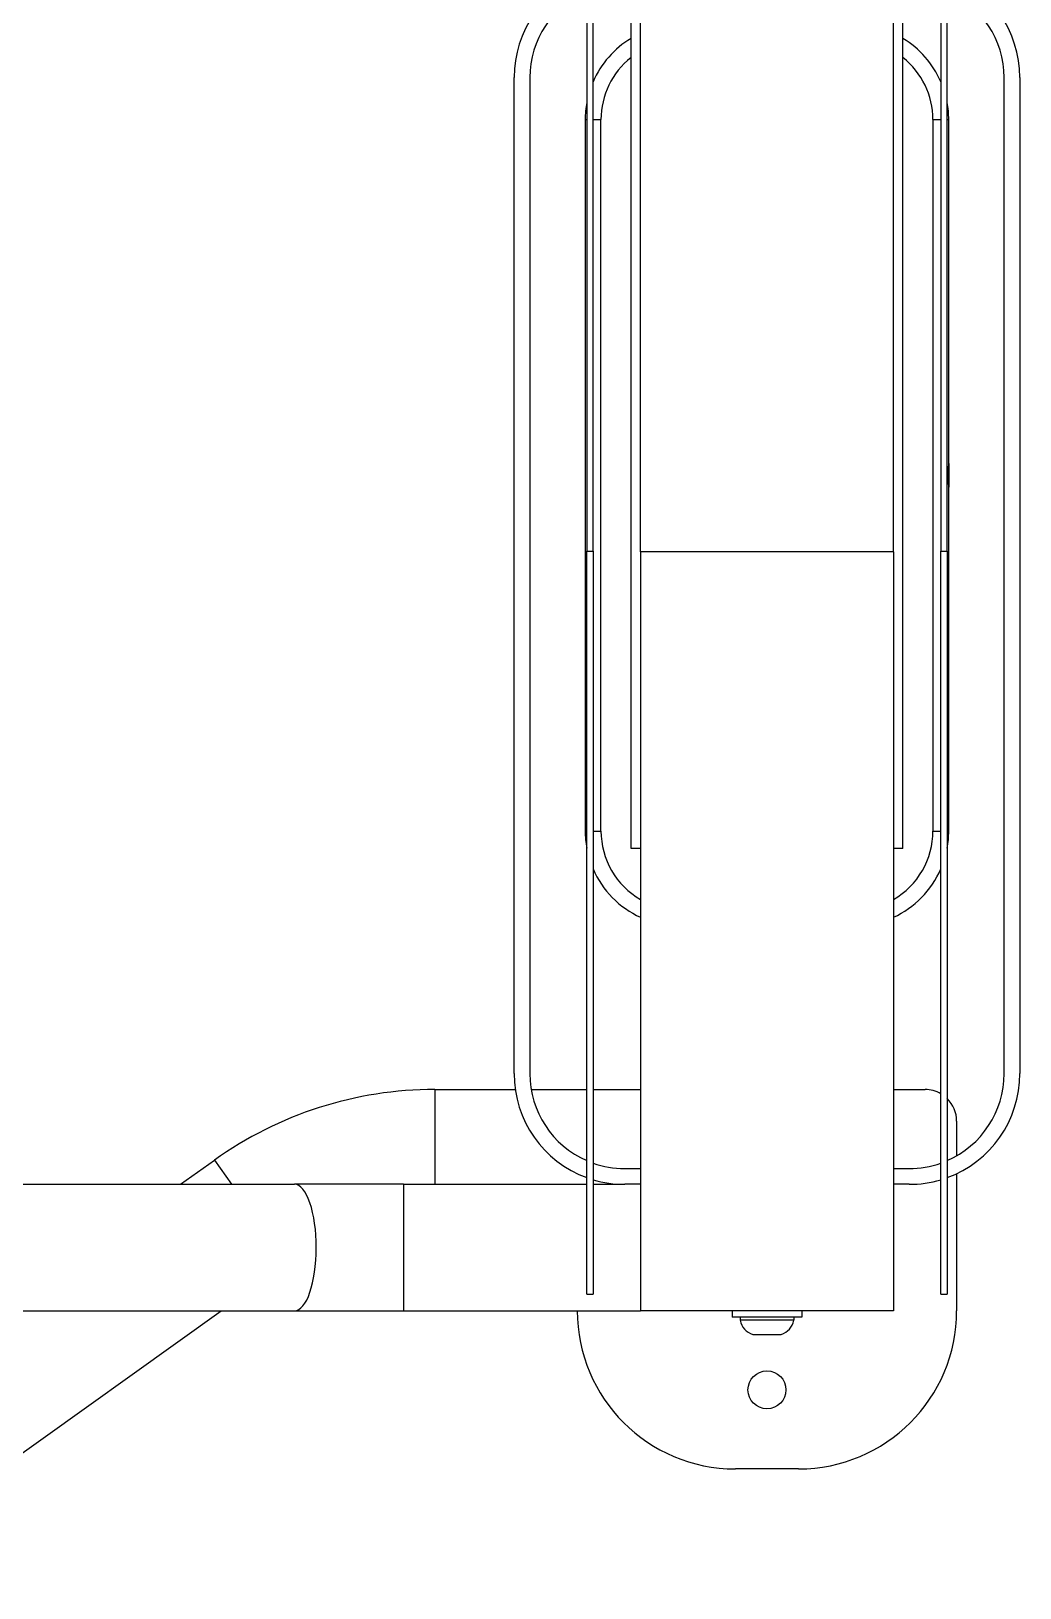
# Model space of a CAD drawing. Header units: millimetres. Extents: x -112665 to -16847, y 30630 to 100849.
# Drawn here: x -89581 to -89206, y 39471 to 40062 of the extents above; entities that cross this region are included whole.
import ezdxf

# ---------------------------------------------------------------- set-up
doc = ezdxf.new("R2010")
doc.units = ezdxf.units.MM
doc.layers.add('equipments', color=36, linetype='Continuous')
doc.layers.add('furniture', color=26, linetype='Continuous')

# ---------------------------------------------------------------- blocks, each defined once
blk = doc.blocks.new('Fit14')
at = {"layer": 'equipments'}
for p, q in [((555.6, 910.28), (555.6, 624.27)), ((558, 624.27), (558, 910.28)), ((572.4, 511.47), (572.4, 912.94)), ((576, 623.99), (576, 912.94)), ((672, 623.99), (672, 912.94)), ((675.6, 511.47), (675.6, 912.94)), ((690, 910.28), (690, 624.27)), ((692.4, 624.27), (692.4, 910.28)), ((528, 425.99), (528, 803.99)), ((534, 803.99), (534, 425.99)), ((714, 425.99), (714, 803.99)), ((720, 803.99), (720, 425.99)), ((555, 788.07), (555, 518.07)), ((555, 788.07), (555.6, 788.07)), ((558, 788.07), (561, 788.07)), ((561, 518.07), (561, 788.07)), ((687, 788.07), (687, 518.07)), ((687, 788.07), (690, 788.07)), ((692.4, 788.07), (693, 788.07)), ((693, 657.57), (693, 788.07)), ((693, 657.57), (693, 648.57)), ((693, 518.07), (693, 648.57)), ((555.6, 342.27), (555.6, 624.27)), ((555.6, 624.27), (558, 624.27)), ((558, 624.27), (558, 342.27)), ((672, 623.99), (576, 623.99)), ((576, 623.99), (576, 335.99)), ((672, 623.99), (672, 335.99)), ((690, 342.27), (690, 624.27)), ((690, 624.27), (692.4, 624.27)), ((692.4, 624.27), (692.4, 342.27)), ((555, 518.07), (555.6, 518.07)), ((558, 518.07), (561, 518.07)), ((687, 518.07), (690, 518.07)), ((692.4, 518.07), (693, 518.07)), ((576, 511.47), (572.4, 511.47)), ((675.6, 511.47), (672, 511.47)), ((498, 419.99), (498, 383.99)), ((498, 419.99), (528.43, 419.99)), ((534.5, 419.99), (555.6, 419.99)), ((558, 419.99), (576, 419.99)), ((672, 419.99), (684, 419.99)), ((696, 407.99), (696, 394.81)), ((401.46, 383.99), (414.27, 393.14)), ((414.27, 393.14), (420.81, 383.99)), ((570, 389.99), (576, 389.99)), ((672, 389.99), (678, 389.99)), ((696, 388.04), (696, 335.99)), ((239.32, 383.99), (444.68, 383.99)), ((486, 383.99), (444.68, 383.99)), ((486, 383.99), (486, 359.99)), ((486, 383.99), (555.6, 383.99)), ((558, 383.99), (570, 383.99)), ((576, 383.99), (570, 383.99)), ((678, 383.99), (672, 383.99)), ((486, 359.99), (486, 335.99)), ((555.6, 342.27), (558, 342.27)), ((690, 342.27), (692.4, 342.27)), ((239.32, 335.99), (444.68, 335.99)), ((269.73, 230.84), (416.85, 335.99)), ((444.68, 335.99), (486, 335.99)), ((486, 335.99), (576, 335.99)), ((672, 335.99), (576, 335.99)), ((610.8, 335.99), (610.8, 333.59)), ((624, 333.59), (610.8, 333.59)), ((613.8, 333.59), (613.8, 332.39)), ((634.2, 332.39), (613.8, 332.39)), ((637.2, 333.59), (624, 333.59)), ((634.2, 333.59), (634.2, 332.39)), ((637.2, 335.99), (637.2, 333.59)), ((618.6, 326.99), (629.4, 326.99)), ((636, 275.99), (612, 275.99))]:
    blk.add_line(p, q, dxfattribs=at)
blk.add_circle((624, 305.99), 7.2, dxfattribs=at)
for centre, radius, start, end in [((570, 803.99), 42, 110.05105, 180), ((678, 803.99), 42, 0, 69.94896), ((570, 803.99), 36, 113.57818, 180), ((678, 803.99), 36, 0, 66.42183), ((591, 788.07), 36, 121.10893, 156.44354), ((657, 788.07), 36, 23.55647, 58.89108), ((591, 788.07), 30, 128.31614, 180), ((657, 788.07), 30, 0, 51.68387), ((591, 788.07), 36, 169.52469, 180), ((657, 788.07), 36, 0, 10.47532), ((591, 518.07), 36, 180, 190.47532), ((591, 518.07), 30, 180, 240), ((657, 518.07), 30, 300, 0), ((657, 518.07), 36, 349.52469, 0), ((591, 518.07), 36, 203.55647, 245.37569), ((657, 518.07), 36, 294.62432, 336.44354), ((570, 425.99), 42, 180, 249.94896), ((570, 425.99), 36, 180, 246.42183), ((678, 425.99), 42, 290.05105, 0), ((678, 425.99), 36, 293.57818, 0), ((498, 275.99), 144, 90, 125.55521), ((684, 407.99), 12, 60, 90), ((684, 407.99), 12, 0, 45.573), ((570, 425.99), 36, 250.52878, 270), ((678, 425.99), 36, 270, 289.47122), ((570, 425.99), 42, 253.39845, 270), ((678, 425.99), 42, 270, 286.60155), ((612, 335.99), 60, 180, 270), ((620.85, 333.83), 7.2, 191.51882, 251.74827), ((627.14, 333.83), 7.2, 288.25174, 348.48119), ((636, 335.99), 60, 270, 0)]:
    blk.add_arc(centre, radius, start, end, dxfattribs=at)
for start_param, end_param in [(1.570796, 3.141593), (0, 1.570796)]:
    blk.add_ellipse((444.68, 359.99), major_axis=(0, -24), ratio=0.344354, start_param=start_param, end_param=end_param, dxfattribs=at)
blk.add_open_spline([(693, 648.57), (693, 648.61), (693, 648.66), (692.99, 649.13), (692.97, 649.58), (692.91, 650.54), (692.87, 651.04), (692.82, 652.06), (692.81, 652.57), (692.81, 653.56), (692.82, 654.08), (692.87, 655.09), (692.91, 655.59), (692.97, 656.55), (692.99, 657.01), (693, 657.47), (693, 657.52), (693, 657.57)], degree=3, knots=[9.320531, 9.320531, 9.320531, 9.320531, 9.459605, 9.459605, 10.703569, 10.703569, 11.947534, 11.947534, 13.191499, 13.191499, 14.435464, 14.435464, 15.679428, 15.679428, 16.923393, 16.923393, 17.062467, 17.062467, 17.062467, 17.062467], dxfattribs=at)

msp = doc.modelspace()

# ---------------------------------------------------------------- block references
at = {"layer": 'furniture'}
msp.add_blockref('Fit14', (-89926.13, 39240.03), dxfattribs=at)

doc.saveas('drawing.dxf')
